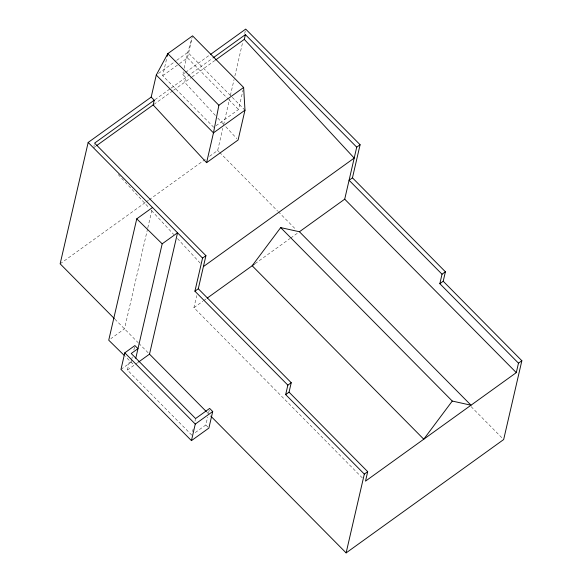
<?xml version="1.0" encoding="UTF-8"?>
<svg xmlns="http://www.w3.org/2000/svg" width="582" height="582" viewBox="0 0 582 582"><rect width="100%" height="100%" fill="white"/><g stroke="black" fill="none" stroke-linecap="round" stroke-linejoin="round"><path stroke-width="0.44" stroke-dasharray="2.91 2.18" d="M93.877 146.271L94.24 144.7M213.783 127.334L162.713 75.711L166.787 58.062M215.369 115.447L184.661 82.266L185.753 77.537L182.69 74.438L183.301 71.79M184.116 68.261L187.782 52.373L191.805 38.448M147.595 228.755L124.49 328.859L110.886 338.651M147.806 227.875L152.506 207.498M179.46 63.664L187.469 57.902L192.358 36.717M191.762 435.096L127.414 370.05L129.626 360.469M131.052 362.135L131.656 359.523M131.859 358.65L132.26 356.904M133.867 349.942L134.871 345.584M209.585 156.289L217.683 150.462L222.797 128.316M223.619 124.774L229.548 99.085M230.363 95.543L234.044 79.596M234.866 76.053L242.636 42.391M244.68 33.53L245.298 30.875M215.966 125.763L238.54 109.525L243.021 90.108M362.317 477.895L193.922 307.667L196.701 295.634M192.562 431.611L193.166 428.999M194.977 421.157L195.581 418.545M195.276 432.564L205.824 424.976L207.636 417.134M208.64 412.784L209.244 410.172M158.471 73.463L176.055 60.812M176.79 60.281L187.782 52.373L231.629 96.699M162.713 75.711L178.732 64.187M182.69 74.438L184.887 72.859M185.622 72.335L209.796 54.934M154.979 99.682L170.366 88.609M171.093 88.086L212.255 58.469M93.513 147.85L95.717 146.257M153.881 104.411L172.934 90.705M173.669 90.174L191.289 77.501M192.024 76.969L214.845 60.543M60.142 263.813L145.544 202.369M146.278 201.845L148.483 200.252M149.218 199.721L205.904 158.937M193.922 307.667L202.769 301.301M203.504 300.77L206.457 298.653M255.083 263.668L289.982 238.555M290.709 238.031L297.984 232.8M120.976 369.381L131.103 362.099M127.414 370.05L134.166 365.198L125.312 356.49M135.628 364.143L137.818 362.564M232.269 97.347L244.978 110.194M187.469 57.902L228.326 99.202M228.959 99.842L238.54 109.525M217.683 150.462L218.963 151.749M219.603 152.397L277.687 211.12M278.327 211.761L296.202 229.832M471.107 406.636L502.382 438.261M114.93 319.198L138.254 342.769M138.88 343.402L148.257 352.888M206.959 412.231L210.153 415.453M205.824 424.976L208.887 428.076M217.828 118.102L223.357 124.075M225.809 126.73L236.867 138.669M118.204 174.527L149.079 207.883M151.546 210.553L173.771 234.568M177.474 238.569L200.317 263.246"/><path stroke-width="0.87" d="M243.632 87.46L218.876 105.269L213.47 132.863L206.588 162.669L153.153 104.935L154.245 100.206L151.182 97.114L156.274 75.049L167.805 53.646L192.562 35.837L243.632 87.46L244.978 110.194L238.096 140L206.588 162.669M151.182 97.114L88.166 142.452L60.142 263.813L114.298 318.558M167.194 56.294L167.805 53.646L218.876 105.269M152.506 207.498L136.755 218.832L108.732 340.194L124.039 355.238M124.795 352.838L120.976 369.381L191.449 440.625L208.887 428.076L212.714 411.525L209.644 408.426L195.581 418.545L131.234 353.5L137.985 348.647L134.871 345.584L124.795 352.838L195.268 424.074L191.449 440.625M135.773 358.228L162.189 243.829L177.532 232.793L149.509 354.154L138.552 362.04M215.587 60.019L244.302 39.358L245.393 34.629L356.722 147.166L344.711 199.175L299.432 231.752L280.684 227.606L252.173 265.756L423.761 439.206L452.272 401.056L471.02 405.203L299.432 231.752M210.793 416.101L346.123 552.9L364.317 474.09L285.667 394.596L287.857 385.139L194.912 291.182L202.551 258.088L205.926 255.658L94.604 143.121L154.245 100.206M194.912 291.182L198.287 288.759L205.926 255.658M285.667 394.596L289.05 392.166L291.233 382.709L198.287 288.759M289.05 392.166L367.693 471.667L365.511 481.125L516.299 372.626L518.482 363.168L439.839 283.674L442.022 274.217L349.076 180.26L352.452 177.83L360.098 144.736L245.706 29.1L210.531 54.41M439.839 283.674L443.215 281.244L445.397 271.787L352.452 177.83M443.215 281.244L521.858 360.738L503.663 439.548L346.123 552.9M212.997 57.938L245.393 34.629M96.459 145.733L153.153 104.935M244.978 110.194L213.47 132.863L156.274 75.049M356.722 147.166L360.098 144.736M203.409 266.585L354.198 158.086L244.302 39.358M207.192 298.122L254.356 264.192M195.268 424.074L212.714 411.525M287.857 385.139L291.233 382.709M442.022 274.217L445.397 271.787M364.317 474.09L367.693 471.667M518.482 363.168L521.858 360.738M136.755 218.832L162.189 243.829M344.711 199.175L516.299 372.626M280.684 227.606L452.272 401.056M88.166 142.452L202.551 258.088M149.509 354.154L206.326 411.583"/></g></svg>
